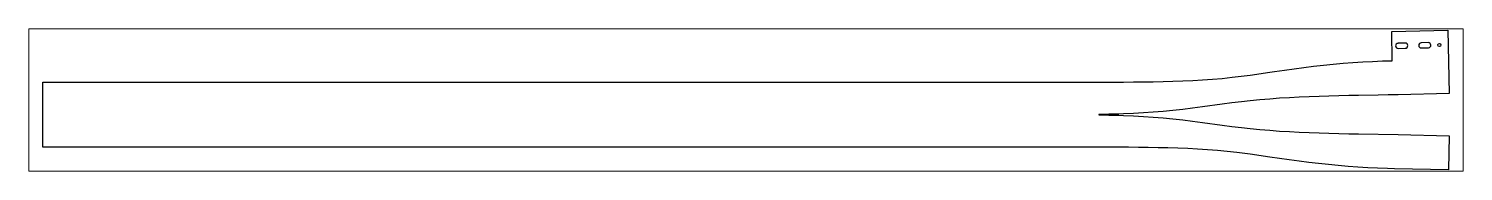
# Paper-space layout 'Layout1' of a CAD drawing. Header units: millimetres. Extents: x 0 to 257, y 85 to 110.
# The model-space entities are those that its viewports show. They can reach past a viewport. Long polylines and large blocks are cut down to what shows.
import ezdxf

# ---------------------------------------------------------------- set-up
doc = ezdxf.new("R2010")
doc.units = ezdxf.units.MM
doc.header["$LTSCALE"] = 25
doc.layers.add('3_Pezzi', color=7, linetype='Continuous')
doc.layers.add('5_Bulloni', color=7, linetype='Continuous')

msp = doc.modelspace()

# ---------------------------------------------------------------- linework, layer by layer
at = {"layer": '3_Pezzi', "color": 3, "linetype": 'Continuous'}
for p, q in [((2764.9, 140.5), (2880, 143)), ((2766.1, 80.4), (2764.9, 140.5)), ((2880, 143), (2882.8, 13)), ((2524.8, 58.4), (2544.8, 61.2)), ((2544.8, 61.2), (2564.8, 64)), ((2564.8, 64), (2584.9, 66.6)), ((2584.9, 66.6), (2604.9, 69)), ((2604.9, 69), (2625, 71.2)), ((2625, 71.2), (2645.1, 73.3)), ((2645.1, 73.3), (2665.3, 75.1)), ((2665.3, 75.1), (2685.4, 76.6)), ((2685.4, 76.6), (2705.6, 78)), ((2705.6, 78), (2725.8, 79)), ((2725.8, 79), (2745.9, 79.9)), ((2745.9, 79.9), (2766.1, 80.4)), ((0, -96.5), (0, 36.5)), ((0, 36.5), (2164.9, 36.5)), ((2164.9, 36.5), (2185.1, 36.6)), ((2185.1, 36.6), (2195.2, 36.6)), ((2195.2, 36.6), (2215.4, 36.7)), ((2215.4, 36.7), (2235.6, 36.9)), ((2235.6, 36.9), (2255.8, 37.1)), ((2255.8, 37.1), (2276, 37.5)), ((2276, 37.5), (2296.2, 37.9)), ((2296.2, 37.9), (2316.4, 38.4)), ((2316.4, 38.4), (2336.6, 39.1)), ((2336.6, 39.1), (2357, 40)), ((2357, 40), (2377.2, 41.1)), ((2377.2, 41.1), (2397.4, 42.5)), ((2397.4, 42.5), (2417.6, 44.3)), ((2417.6, 44.3), (2437.7, 46.4)), ((2437.7, 46.4), (2474.9, 51.1)), ((2474.9, 51.1), (2514.8, 56.9)), ((2514.8, 56.9), (2524.8, 58.4)), ((2494.6, 0.3), (2474.5, -1.7)), ((2514.8, 2), (2494.6, 0.3)), ((2535, 3.5), (2514.8, 2)), ((2555.2, 4.7), (2535, 3.5)), ((2575.5, 5.8), (2555.2, 4.7)), ((2595.8, 6.7), (2575.5, 5.8)), ((2616, 7.4), (2595.8, 6.7)), ((2636.2, 8), (2616, 7.4)), ((2656.5, 8.5), (2636.2, 8)), ((2676.7, 8.9), (2656.5, 8.5)), ((2696.9, 9.3), (2676.7, 8.9)), ((2737.4, 10), (2696.9, 9.3)), ((2757.6, 10.4), (2737.4, 10)), ((2777.8, 10.7), (2757.6, 10.4)), ((2882.8, 13), (2777.8, 10.7)), ((2175, -29.4), (2164.9, -29.4)), ((2185.1, -29.3), (2175, -29.4)), ((2195.2, -29.1), (2185.1, -29.3)), ((2205.3, -28.8), (2195.2, -29.1)), ((2215.4, -28.5), (2205.3, -28.8)), ((2235.6, -27.6), (2215.4, -28.5)), ((2245.7, -27.1), (2235.6, -27.6)), ((2255.9, -26.5), (2245.7, -27.1)), ((2276.1, -25), (2255.9, -26.5)), ((2296.3, -23.3), (2276.1, -25)), ((2316.5, -21.3), (2296.3, -23.3)), ((2336.6, -19.1), (2316.5, -21.3)), ((2356.8, -16.6), (2336.6, -19.1)), ((2376.9, -14), (2356.8, -16.6)), ((2417.1, -8.4), (2376.9, -14)), ((2437.2, -5.9), (2417.1, -8.4)), ((2457.3, -3.5), (2437.2, -5.9)), ((2474.5, -1.7), (2457.3, -3.5)), ((2164.9, -29.4), (2164.9, -30.6)), ((2164.9, -30.6), (2175, -30.6)), ((2175, -30.6), (2185.1, -30.7)), ((2185.1, -30.7), (2195.2, -30.9)), ((2195.2, -30.9), (2205.3, -31.1)), ((2205.3, -31.1), (2215.4, -31.5)), ((2215.4, -31.5), (2235.6, -32.4)), ((2235.6, -32.4), (2255.9, -33.5)), ((2255.9, -33.5), (2276.1, -35)), ((2276.1, -35), (2296.3, -36.7)), ((2296.3, -36.7), (2316.5, -38.7)), ((2316.5, -38.7), (2336.6, -40.9)), ((2336.6, -40.9), (2356.8, -43.4)), ((2356.8, -43.4), (2376.9, -46)), ((2376.9, -46), (2417.1, -51.6)), ((2417.1, -51.6), (2437.2, -54.1)), ((2437.2, -54.1), (2457.3, -56.5)), ((2457.3, -56.5), (2474.5, -58.3)), ((2474.5, -58.3), (2494.6, -60.3)), ((2494.6, -60.3), (2514.8, -62)), ((2514.8, -62), (2535, -63.5)), ((2535, -63.5), (2555.2, -64.7)), ((2555.2, -64.7), (2575.5, -65.8)), ((2575.5, -65.8), (2595.8, -66.7)), ((2595.8, -66.7), (2616, -67.4)), ((2616, -67.4), (2636.2, -68)), ((2636.2, -68), (2656.5, -68.5)), ((2656.5, -68.5), (2676.7, -68.9)), ((2676.7, -68.9), (2696.9, -69.3)), ((2696.9, -69.3), (2777.8, -70.7)), ((2777.8, -70.7), (2882.8, -73)), ((2882.8, -73), (2881.3, -143)), ((2164.9, -96.5), (0, -96.5)), ((2205.3, -96.7), (2164.9, -96.5)), ((2225.5, -96.8), (2205.3, -96.7)), ((2245.7, -97), (2225.5, -96.8)), ((2265.9, -97.3), (2245.7, -97)), ((2286.1, -97.6), (2265.9, -97.3)), ((2306.3, -98.1), (2286.1, -97.6)), ((2326.5, -98.7), (2306.3, -98.1)), ((2346.7, -99.5), (2326.5, -98.7)), ((2367.1, -100.5), (2346.7, -99.5)), ((2387.3, -101.8), (2367.1, -100.5)), ((2407.5, -103.4), (2387.3, -101.8)), ((2427.6, -105.3), (2407.5, -103.4)), ((2447.7, -107.6), (2427.6, -105.3)), ((2474.9, -111.1), (2447.7, -107.6)), ((2514.8, -116.9), (2474.9, -111.1)), ((2534.8, -119.8), (2514.8, -116.9)), ((2554.8, -122.6), (2534.8, -119.8)), ((2574.9, -125.3), (2554.8, -122.6)), ((2594.9, -127.8), (2574.9, -125.3)), ((2615, -130.1), (2594.9, -127.8)), ((2635.1, -132.3), (2615, -130.1)), ((2655.2, -134.2), (2635.1, -132.3)), ((2675.3, -135.9), (2655.2, -134.2)), ((2695.5, -137.3), (2675.3, -135.9)), ((2715.7, -138.5), (2695.5, -137.3)), ((2735.9, -139.5), (2715.7, -138.5)), ((2756, -140.2), (2735.9, -139.5)), ((2770.8, -140.6), (2756, -140.2)), ((2881.3, -143), (2770.8, -140.6))]:
    msp.add_line(p, q, dxfattribs=at)
at = {"layer": '5_Bulloni', "color": 4, "linetype": 'Continuous'}
for p, q in [((2792.5, 116.3), (2778, 116)), ((2778.2, 105.5), (2792.7, 105.8)), ((2839.8, 117.4), (2825.3, 117)), ((2825.5, 106.5), (2840, 106.9))]:
    msp.add_line(p, q, dxfattribs=at)
at = {"layer": '5_Bulloni', "color": 2, "linetype": 'Continuous'}
msp.add_circle((2862.6, 112.6), 3.25, dxfattribs=at)
at = {"layer": '5_Bulloni', "color": 4, "linetype": 'Continuous'}
for centre, start, end in [((2778.1, 110.7), 91.2417, 271.2417), ((2792.6, 111.1), 271.2444, 91.2417), ((2825.4, 111.8), 91.2444, 271.2417), ((2839.9, 112.1), 271.2417, 91.2417)]:
    msp.add_arc(centre, 5.25, start, end, dxfattribs=at)

psp = doc.layouts.get("Layout1")

# ---------------------------------------------------------------- viewports
at = {"layer": '0'}
psp.add_viewport(center=(128.5, 97.5), size=(257, 25.4918), view_center_point=(1441.4, 0), view_height=291.66372, dxfattribs=at)

doc.saveas('drawing.dxf')
